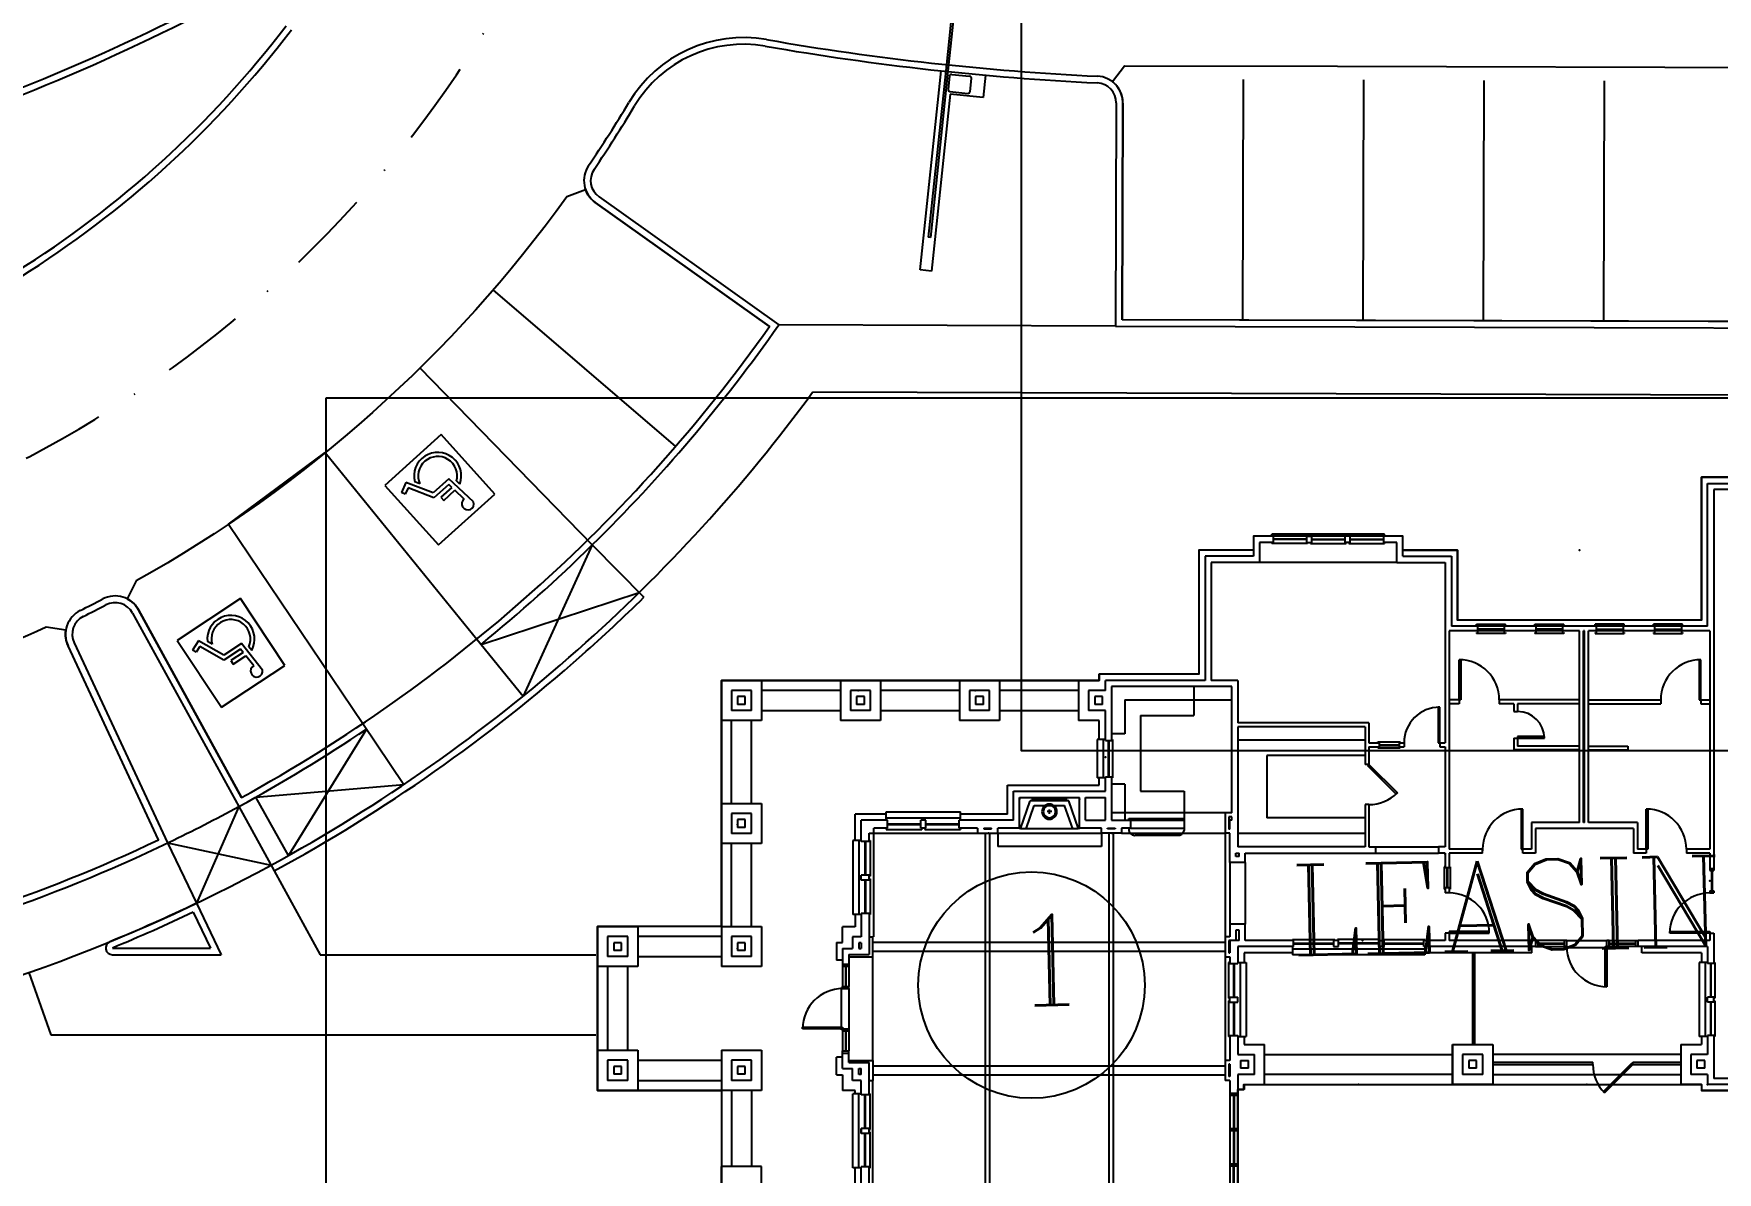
# Model space of a CAD drawing. Header units: feet. Extents: x 26064 to 27719, y 16802 to 28989.
# Drawn here: x 26443.9 to 26569.9, y 17870.9 to 17956.1 of the extents above; entities that cross this region are included whole.
import ezdxf
from ezdxf.enums import TextEntityAlignment as Align

# ---------------------------------------------------------------- set-up
doc = ezdxf.new("R2010")
doc.units = ezdxf.units.FT
doc.header["$LTSCALE"] = 50
doc.header["$MEASUREMENT"] = 0
doc.header["$PDSIZE"] = -0.5
doc.linetypes.add('CENTERPL', pattern=[0.25, 0.125, -0.0625, 0, -0.0625])
doc.linetypes.add('DASHED', pattern=[0.75, 0.5, -0.25])
for name, color, linetype in [('1PAVNG', 250, 'Continuous'), ('BUILDING-INTERIOR', 251, 'Continuous'), ('BUILDINGS', 5, 'Continuous'), ('CL-ROADS', 9, 'CENTERPL'), ('CONC-5INCH-BOUNDS', 251, 'Continuous'), ('CURB-B', 4, 'Continuous'), ('CURB-F', 32, 'Continuous'), ('ENTRY GATE', 6, 'Continuous'), ('IAN-CHECK', 221, 'Continuous'), ('PAINT-MARKINGS', 32, 'Continuous'), ('PARKSTRIPES', 32, 'Continuous'), ('SIDEWALK', 9, 'Continuous')]:
    doc.layers.add(name, color=color, linetype=linetype)
doc.styles.add('DCADTXTSTYLE9', font='ROMANC')

# ---------------------------------------------------------------- blocks, each defined once
blk = doc.blocks.new('ADA-marking')
for p, q in [((-2.84, 3), (-2.84, -3)), ((2.84, 3), (-2.84, 3)), ((2.84, -3), (2.84, 3)), ((-1.26, 2.37), (-1.04, -0.16)), ((-0.89, 1.74), (-0.81, 0.79)), ((-1.4, 0.7), (-1.37, 0.35)), ((0.32, 0.79), (-0.81, 0.79)), ((-0.78, 0.47), (-0.75, 0.16)), ((-0.78, 0.47), (0.32, 0.47)), ((-0.75, 0.16), (0.74, 0.16)), ((0.32, 0.47), (0.32, 0.79)), ((0.74, 0.16), (1.68, -1.69)), ((-1.04, -0.16), (0.54, -0.16)), ((0.54, -0.16), (1.53, -2.1)), ((0.81, -1.32), (1, -1.68)), ((1.53, -2.1), (2.27, -1.77)), ((1.68, -1.69), (2.14, -1.48)), ((2.14, -1.48), (2.27, -1.77)), ((-2.84, -3), (2.84, -3))]:
    blk.add_line(p, q)
for centre, radius, start, end in [((-0.85, 2.19), 0.454, 264.3974, 156.5932), ((-0.57, -0.87), 1.77, 117.8826, 332.6359), ((-0.57, -0.87), 1.46, 123.2395, 342.159)]:
    blk.add_arc(centre, radius, start, end)
blk = doc.blocks.new('SH42MAJESTIC')
at = {"color": 211, "linetype": 'Continuous', "ltscale": 6}
for p, q in [((-26.1, -26.6), (-17.3, -1.4)), ((-17.3, -1.4), (17.3, -1.4)), ((26.1, -26.6), (17.3, -1.4)), ((-26.1, -26.6), (26.1, -26.6))]:
    blk.add_line(p, q, dxfattribs=at)
at = {"color": 253, "linetype": 'DASHED', "ltscale": 5.5}
for p, q in [((-21, -26.6), (-13.6, -5.6)), ((13.6, -5.6), (-13.6, -5.6)), ((21, -26.6), (13.6, -5.6))]:
    blk.add_line(p, q, dxfattribs=at)
at = {"color": 253, "linetype": 'Continuous', "ltscale": 6}
for p, q in [((-16, -0.6), (16, -0.6)), ((-16, -1.4), (-16, -0.6)), ((-2, -11.1), (2, -11.1)), ((0, -13.1), (0, -9.1)), ((16, -1.4), (16, -0.6)), ((-26.9, -26), (-25.9, -26)), ((26.9, -26), (25.9, -26))]:
    blk.add_line(p, q, dxfattribs=at)
for radius in [6.75, 5.5]:
    blk.add_circle((0, -11.1), radius, dxfattribs=at)
at = {"color": 211, "linetype": 'Continuous', "ltscale": 6}
blk.add_point((0, 0), dxfattribs=at)
at = {"color": 253, "linetype": 'Continuous', "ltscale": 6}
for p in [(26.9, 0), (-26.9, 0), (-26.9, -26), (26.9, -26)]:
    blk.add_point(p, dxfattribs=at)
at = {"color": 253, "linetype": 'DASHED', "ltscale": 5.5}
blk.add_point((0, -11.1), dxfattribs=at)
blk = doc.blocks.new('LEASING0')
at = {"ltscale": 12}
blk.add_point((645, 242.5), dxfattribs=at)
at = {"layer": 'BUILDING-INTERIOR', "ltscale": 12}
for p, q in [((754.5, 179.6), (754.5, 308)), ((754.5, 308), (780.5, 308)), ((760, 174.1), (760, 302.5)), ((760, 302.5), (781.5, 302.5)), ((765.5, 297), (765.5, -43.3)), ((781.5, 297), (765.5, 297)), ((469.9, 257, 148), (368.9, 257, 148)), ((368.9, 255, 148), (368.9, 257, 148)), ((469.9, 255, 148), (469.9, 257, 148)), ((303.3, 242.5), (303.3, 131)), ((352.3, 242.5), (303.3, 242.5)), ((369.9, 255), (352.3, 255)), ((352.3, 255), (352.3, 237)), ((369.9, 249.5), (357.8, 249.5)), ((357.8, 249.5), (357.8, 231.5)), ((368.9, 249.5, 148), (368.9, 248.5, 148)), ((400.9, 248.5, 148), (368.9, 248.5, 148)), ((369.9, 255), (369.9, 249.5)), ((399.9, 252.5, 151), (369.9, 252.5, 151)), ((399.9, 252, 151), (369.9, 252, 151)), ((399.9, 255), (404.4, 255)), ((399.9, 255), (399.9, 249.5)), ((399.9, 249.5), (404.4, 249.5)), ((400.9, 249.5, 148), (400.9, 248.5, 148)), ((403.4, 249.5, 148), (403.4, 248.5, 148)), ((403.4, 249.5, 148), (403.4, 248.5, 148)), ((403.4, 248.5, 148), (435.4, 248.5, 148)), ((404.4, 255), (404.4, 249.5)), ((404.4, 255), (404.4, 249.5)), ((404.4, 252.5, 151), (434.4, 252.5, 151)), ((404.4, 252, 151), (434.4, 252, 151)), ((438.9, 255), (434.4, 255)), ((434.4, 255), (434.4, 249.5)), ((438.9, 249.5), (434.4, 249.5)), ((435.4, 249.5, 148), (435.4, 248.5, 148)), ((437.9, 249.5, 148), (437.9, 248.5, 148)), ((437.9, 248.5, 148), (469.9, 248.5, 148)), ((438.9, 255), (438.9, 249.5)), ((438.9, 252.5, 151), (468.9, 252.5, 151)), ((438.9, 252, 151), (468.9, 252, 151)), ((486.5, 255), (468.9, 255)), ((468.9, 255), (468.9, 249.5)), ((481, 249.5), (468.9, 249.5)), ((469.9, 249.5, 148), (469.9, 248.5, 148)), ((481, 231.5), (481, 249.5)), ((486.5, 237), (486.5, 255)), ((486.5, 242.5), (535.5, 242.5)), ((535.5, 242.5), (535.5, 179.6)), ((352.3, 237), (308.8, 237)), ((308.8, 237), (308.8, 125.5)), ((357.8, 231.5), (314.3, 231.5)), ((314.3, 231.5), (314.3, 125.5)), ((481, 231.5), (357.8, 231.5)), ((481, 231.5), (524.5, 231.5)), ((486.5, 237), (530, 237)), ((524.5, 231.5), (524.5, 69.5)), ((530, 237), (530, 174.1)), ((645, 170.1), (528, 170.1)), ((528, 170.1), (528, -26)), ((760, 174.1), (530, 174.1)), ((754.5, 179.6), (535.5, 179.6)), ((645, -2), (645, 170.1)), ((648.5, -2), (648.5, 170.1)), ((649.5, 170.1), (648.5, 170.1)), ((649.5, -2), (649.5, 170.1)), ((653, -2), (653, 170.1)), ((762, 170.1), (653, 170.1)), ((762, 170.1), (762, -26)), ((537, 108.1), (537, 144.1)), ((538.5, 144.1), (538.5, 108.1)), ((752.5, 144.1), (752.5, 108.1)), ((754, 108.1), (754, 144.1)), ((-125.5, 125.5), (-89.5, 125.5)), ((-125.5, 125.5), (-125.5, 89.5)), ((-125.5, -95.5), (-125.5, 125.5)), ((-125.5, 125.5), (195.3, 125.5)), ((-89.5, 125.5), (-89.5, 89.5)), ((-18.6, 125.5), (17.4, 125.5)), ((-18.6, 125.5), (-18.6, 89.5)), ((17.4, 125.5), (17.4, 89.5)), ((88.3, 125.5), (124.3, 125.5)), ((88.3, 125.5), (88.3, 89.5)), ((124.3, 125.5), (124.3, 89.5)), ((195.2, 125.5), (213.8, 125.5)), ((195.2, 125.5), (195.2, 89.5)), ((303.3, 131), (213.8, 131)), ((213.8, 125.5), (213.8, 131)), ((219.3, 116.5), (219.3, 125.5)), ((308.8, 125.5), (219.3, 125.5)), ((338.3, 125.5), (314.3, 125.5)), ((338.3, 125.5), (338.3, 87.5)), ((-18.6, 116.5), (-89.5, 116.5)), ((88.3, 116.5), (17.4, 116.5)), ((195.2, 116.5), (124.3, 116.5)), ((332.8, 120), (224.8, 120)), ((224.8, 120), (224.8, 71.5)), ((298.6, 120), (298.6, 94)), ((332.8, 6.5), (332.8, 120)), ((537, 108.1), (528, 108.1)), ((538.5, 108.1), (537, 108.1)), ((537, 108.1), (537, 104.6)), ((573, 108.1), (573, 104.6)), ((645, 108.1), (573, 108.1)), ((653, 108.1), (718, 108.1)), ((718, 108.1), (718, 104.6)), ((752.5, 108.1), (754, 108.1)), ((754, 108.1), (762, 108.1)), ((754, 108.1), (754, 104.6)), ((-89.5, 98.5), (-18.6, 98.5)), ((17.4, 98.5), (88.3, 98.5)), ((124.3, 98.5), (195.2, 98.5)), ((219.3, 71.5), (219.3, 98.5)), ((250.8, 94), (250.8, 26)), ((250.8, 94), (298.6, 94)), ((519.5, 101.5), (518, 101.5)), ((518, 101.5), (518, 69.5)), ((519.5, 69.5), (519.5, 101.5)), ((537, 104.6), (528, 104.6)), ((586, 104.6), (573, 104.6)), ((586, 104.6), (586, 97.6)), ((586, 97.6), (589.5, 97.6)), ((589.5, 104.6), (589.5, 97.6)), ((645, 104.6), (589.5, 104.6)), ((653, 104.6), (718, 104.6)), ((754, 104.6), (762, 104.6)), ((-89.5, 89.5), (-125.5, 89.5)), ((-116.5, 15), (-116.5, 89.5)), ((-98.5, 15), (-98.5, 89.5)), ((17.4, 89.5), (-18.6, 89.5)), ((124.3, 89.5), (88.3, 89.5)), ((213.8, 89.5), (195.2, 89.5)), ((213.8, 72.5), (213.8, 89.5)), ((456, 87.5), (338.3, 87.5)), ((452.5, 84), (338.3, 84)), ((338.3, 84), (338.3, -24)), ((452.5, 84), (452.5, 50)), ((456, 87.5), (456, 69.5)), ((213.8, 72.5), (211.8, 72.5)), ((211.8, 72.5, 148), (211.8, 38, 148)), ((219.3, 72.5), (213.8, 72.5)), ((217.3, 72.5, 148), (217.3, 38, 148)), ((219.3, 72.5, 148), (217.3, 72.5, 148)), ((219.3, 71.5), (224.8, 71.5)), ((221.8, 71.5, 151), (221.8, 39, 151)), ((222.3, 71.5, 151), (222.3, 39, 151)), ((224.8, 72.5, 148), (225.8, 72.5, 148)), ((225.8, 72.5, 148), (225.8, 38, 148)), ((456, 69.5), (465, 69.5)), ((456, 66), (456, 50)), ((456, 66), (465, 66)), ((464, 70.5, 148), (484, 70.5, 148)), ((464, 69.5, 148), (464, 70.5, 148)), ((464, 66, 148), (464, 65, 148)), ((464, 65, 148), (484, 65, 148)), ((465, 69.5), (465, 66)), ((465, 67.8, 151), (483, 67.8, 151)), ((465, 67.2, 151), (483, 67.2, 151)), ((483, 69.5), (487.5, 69.5)), ((483, 69.5), (483, 66)), ((483, 66), (487.5, 66)), ((484, 69.5, 148), (484, 70.5, 148)), ((484, 66, 148), (484, 65, 148)), ((487.5, 69.5), (487.5, 66)), ((518, 69.5), (519.5, 69.5)), ((519.5, 69.5), (524.5, 69.5)), ((519.5, 69.5), (519.5, 66)), ((519.5, 66), (524.5, 66)), ((524.5, 66), (524.5, -24)), ((586, 73.6), (589.5, 73.6)), ((586, 73.6), (586, 63.1)), ((645, 63.1), (586, 63.1)), ((589.5, 75.1), (589.5, 73.6)), ((613.5, 75.1), (589.5, 75.1)), ((589.5, 73.6), (613.5, 73.6)), ((589.5, 73.6), (589.5, 66.6)), ((645, 66.6), (589.5, 66.6)), ((613.5, 73.6), (613.5, 75.1)), ((653, 66.6), (688.4, 66.6)), ((653, 63.1), (688.4, 63.1)), ((688.4, 66.6), (688.4, 63.1)), ((364.3, 58), (364.3, 2)), ((452.5, 58), (364.3, 58)), ((456, 50), (452.5, 50)), ((454.9, 48.9), (456, 50)), ((480.4, 23.5), (454.9, 48.9)), ((456, 50), (481.5, 24.5)), ((131.3, 31.5), (213.8, 31.5)), ((131.3, 5.5), (131.3, 31.5)), ((213.8, 38), (211.8, 38)), ((213.8, 31.5), (213.8, 38)), ((219.3, 38), (213.8, 38)), ((219.3, 38, 148), (217.3, 38, 148)), ((219.3, 26), (219.3, 39)), ((219.3, 39), (224.8, 39)), ((224.8, 39), (224.8, 0)), ((224.8, 38, 148), (225.8, 38, 148)), ((136.8, 26), (219.3, 26)), ((136.8, 0), (136.8, 26)), ((142.3, 20.5), (196, 20.5)), ((142.3, 0), (142.3, 20.5)), ((196, -7.2), (196, 20.5)), ((201.5, 20.5), (219.3, 20.5)), ((201.5, 0), (201.5, 20.5)), ((219.3, 0), (219.3, 20.5)), ((250.8, 26), (290, 26)), ((290, 26), (290, -9.2)), ((481.5, 24.5), (480.4, 23.5)), ((-125.5, 15), (-89.5, 15)), ((-125.5, 15), (-125.5, -21)), ((-89.5, 15), (-89.5, -21)), ((-5.5, -18.2), (-5.5, 5.5)), ((22.6, 5.5), (-5.5, 5.5)), ((0, -19.2), (0, 0)), ((23.6, 0), (0, 0)), ((22.6, 5.5), (22.6, 7.5)), ((22.6, 7.5, 225), (89.1, 7.5, 225)), ((22.6, 0), (22.6, 5.5)), ((22.6, 2, 225), (89.1, 2, 225)), ((22.6, 0, 225), (22.6, 2, 225)), ((23.6, -7.2), (23.6, 0)), ((58.1, 0), (53.6, 0)), ((53.6, -7.2), (53.6, 0)), ((58.1, -7.2), (58.1, 0)), ((136.8, 0), (88.1, 0)), ((88.1, -7.2), (88.1, 0)), ((89.1, 5.5), (89.1, 7.5)), ((131.3, 5.5), (89.1, 5.5)), ((89.1, 0), (89.1, 5.5)), ((89.1, 0, 225), (89.1, 2, 225)), ((142.3, 0), (142.3, 0)), ((142.3, -7.2), (142.3, 0)), ((201.5, 0), (219.3, 0)), ((326.8, 6.5), (224.8, 6.5)), ((224.8, 0), (242, 0)), ((240.5, 1.5), (290, 1.5)), ((240.5, 0), (240.5, 1.5)), ((242, 0), (242, -7.2)), ((332.8, 6.5), (326.8, 6.5)), ((326.8, 6.5), (326.8, -11.5)), ((330.3, 3), (330.3, -8)), ((332.8, 3), (330.3, 3)), ((332.8, 0), (331, 0)), ((331, -8), (331, 0)), ((332.8, 0), (332.8, 3)), ((452.5, 2), (364.3, 2)), ((452.5, 14), (452.5, -24)), ((456, 14), (452.5, 14)), ((456, 14), (456, -24)), ((592.5, 10), (592.5, -26)), ((594, 10), (592.5, 10)), ((594, -26), (594, 10)), ((705, -26), (705, 10)), ((705, 10), (706.5, 10)), ((706.5, 10), (706.5, -26)), ((7.2, -19.2), (7.2, -11.5)), ((7.2, -11.5), (11.5, -11.5)), ((10.4, -11.5), (104.6, -11.5)), ((23.6, -7.2), (11.5, -7.2)), ((11.5, -11.5), (11.5, -7.2)), ((11.5, -104.6), (11.5, -11.5)), ((22.6, -7.2, 225), (22.6, -8.2, 225)), ((22.6, -8.2, 225), (54.6, -8.2, 225)), ((23.6, -3.4, 228), (53.6, -3.4, 228)), ((23.6, -3.9, 228), (53.6, -3.9, 228)), ((58.1, -7.2), (53.6, -7.2)), ((54.6, -7.2, 225), (54.6, -8.2, 225)), ((57.1, -7.2, 225), (57.1, -8.2, 225)), ((57.1, -8.2, 225), (89.1, -8.2, 225)), ((58.1, -3.4, 228), (88.1, -3.4, 228)), ((58.1, -3.9, 228), (88.1, -3.9, 228)), ((104.6, -7.2), (88.1, -7.2)), ((89.1, -7.2, 225), (89.1, -8.2, 225)), ((104.6, -7.2), (104.6, -11.5)), ((104.6, -11.5), (122.6, -11.5)), ((110.1, -7.2), (110.1, -7.8)), ((110.1, -7.8), (117.1, -7.8)), ((111.6, -326.8), (111.6, -11.5)), ((115.6, -326.8), (115.6, -11.5)), ((117.1, -7.8), (117.1, -7.2)), ((142.3, -7.2), (122.6, -7.2)), ((122.6, -11.5), (122.6, -7.2)), ((122.6, -11.5), (122.6, -23.5)), ((122.6, -11.5), (215.7, -11.5)), ((215.7, -7.2), (196, -7.2)), ((215.7, -11.5), (215.7, -7.2)), ((233.7, -11.5), (215.7, -11.5)), ((215.7, -11.5), (215.7, -23.5)), ((221.2, -7.8), (221.2, -7.2)), ((228.2, -7.8), (221.2, -7.8)), ((222.7, -326.8), (222.7, -11.5)), ((226.7, -326.8), (226.7, -11.5)), ((228.2, -7.2), (228.2, -7.8)), ((242, -7.2), (233.7, -7.2)), ((233.7, -7.2), (233.7, -11.5)), ((233.7, -11.5), (326.8, -11.5)), ((240.5, -7.2), (240.5, -9.2)), ((246.5, -13.5), (284, -13.5)), ((331, -11.5), (326.8, -11.5)), ((326.8, -11.5), (326.8, -104.6)), ((331, -8), (330.3, -8)), ((331, -38), (331, -11.5)), ((602, -2), (602, -26)), ((645, -2), (602, -2)), ((605.5, -7.5), (605.5, -29.5)), ((693.5, -7.5), (605.5, -7.5)), ((649.5, -2), (648.5, -2)), ((697, -2), (653, -2)), ((693.5, -7.5), (693.5, -29.5)), ((697, -2), (697, -26)), ((-89.5, -21), (-125.5, -21)), ((-116.5, -95.5), (-116.5, -21)), ((-98.5, -95.5), (-98.5, -21)), ((-5.5, -18.2), (-7.5, -18.2)), ((-7.5, -18.2, 225), (-7.5, -84.7, 225)), ((0, -18.2), (-5.5, -18.2)), ((-2, -18.2, 225), (-2, -84.7, 225)), ((0, -18.2, 225), (-2, -18.2, 225)), ((7.2, -19.2), (0, -19.2)), ((3.4, -19.2, 228), (3.4, -49.2, 228)), ((3.9, -19.2, 228), (3.9, -49.2, 228)), ((7.2, -18.2, 225), (8.2, -18.2, 225)), ((8.2, -18.2, 225), (8.2, -50.2, 225)), ((215.7, -23.5), (122.6, -23.5)), ((336.5, -29.5), (339.3, -29.5)), ((336.5, -32.5), (336.5, -29.5)), ((452.5, -24), (338.3, -24)), ((339.3, -32.5), (339.3, -29.5)), ((344.8, -29.5), (462, -29.5)), ((344.8, -38), (344.8, -29.5)), ((456, -24), (462, -24)), ((462, -24), (462, -29.5)), ((524.5, -24), (518.5, -24)), ((518.5, -24), (518.5, -29.5)), ((524.5, -29.5), (518.5, -29.5)), ((524.5, -29.5), (524.5, -42.8)), ((524.5, -30.9), (524.5, -29.5)), ((558, -26), (528, -26)), ((528, -29.5), (528, -42.8)), ((558, -29.5), (528, -29.5)), ((558, -26), (558, -27.5)), ((558, -29.5), (558, -26)), ((592.5, -26), (594, -26)), ((594, -29.5), (594, -26)), ((602, -26), (594, -26)), ((605.5, -29.5), (594, -29.5)), ((705, -29.5), (693.5, -29.5)), ((705, -26), (697, -26)), ((706.5, -26), (705, -26)), ((705, -26), (705, -29.5)), ((762, -26), (741, -26)), ((741, -26), (741, -29.5)), ((762, -29.5), (741, -29.5)), ((762, -29.5), (762, -43.3)), ((344.8, -38), (331, -38)), ((339.3, -32.5), (336.5, -32.5)), ((523.5, -41.8, 148), (523.5, -61.8, 148)), ((524.5, -41.8, 148), (523.5, -41.8, 148)), ((528, -42.8), (524.5, -42.8)), ((526, -42.8, 151), (526, -60.8, 151)), ((526.5, -42.8, 151), (526.5, -60.8, 151)), ((528, -41.8, 148), (529, -41.8, 148)), ((529, -41.8, 148), (529, -61.8, 148)), ((762, -43.3), (762, -45.3)), ((762, -43.3), (765.5, -43.3)), ((762, -45.3), (765.5, -45.3)), ((762, -45.3), (765.5, -45.3)), ((763.5, -45.3, 151), (763.5, -63.3, 151)), ((764, -45.3, 151), (764, -63.3, 151)), ((765.5, -43.3), (765.5, -45.3)), ((0, -53.7), (0, -49.2)), ((0, -53.7), (0, -49.2)), ((7.2, -49.2), (0, -49.2)), ((7.2, -53.7), (0, -53.7)), ((3.4, -53.7, 228), (3.4, -83.7, 228)), ((3.9, -53.7, 228), (3.9, -83.7, 228)), ((7.2, -53.7), (7.2, -49.2)), ((7.2, -53.7), (7.2, -49.2)), ((7.2, -50.2, 148), (8.2, -50.2, 148)), ((7.2, -52.7, 148), (8.2, -52.7, 148)), ((8.2, -52.7, 225), (8.2, -84.7, 225)), ((524.5, -61.8, 148), (523.5, -61.8, 148)), ((524.5, -60.8), (524.5, -65.3)), ((528, -60.8), (524.5, -60.8)), ((528, -65.3), (524.5, -65.3)), ((528, -60.8), (528, -65.3)), ((528, -61.8, 148), (529, -61.8, 148)), ((762, -63.3), (762, -65.3)), ((762, -63.3), (765.5, -63.3)), ((762, -65.3), (763.5, -65.3)), ((762, -65.3), (765.5, -65.3)), ((765.5, -63.3), (765.5, -65.3)), ((-5.5, -84.7), (-7.5, -84.7)), ((0, -84.7), (-5.5, -84.7)), ((-5.5, -84.7), (-5.5, -95.6)), ((0, -84.7, 225), (-2, -84.7, 225)), ((7.2, -83.7), (0, -83.7)), ((0, -83.7), (0, -104.6)), ((7.2, -83.7), (7.2, -120.7)), ((7.2, -84.7, 225), (8.2, -84.7, 225)), ((-236.6, -95.5), (-236.6, -131.5)), ((-236.6, -95.5), (-200.6, -95.5)), ((-125.5, -95.5), (-236.6, -95.5)), ((-236.6, -242.6), (-236.6, -95.5)), ((-200.6, -95.5), (-200.6, -131.5)), ((-125.5, -104.5), (-200.6, -104.5)), ((-125.5, -95.5), (-125.5, -131.5)), ((-125.5, -95.5), (-89.5, -95.5)), ((-89.5, -95.5), (-89.5, -131.5)), ((-16.6, -109.7), (-16.6, -95.6)), ((-5.5, -95.6), (-16.6, -95.6)), ((-7.6, -104.6), (-7.6, -115.2)), ((7.2, -104.6), (10.4, -104.6)), ((10.4, -122.6), (10.4, -104.6)), ((331, -104.6), (326.8, -104.6)), ((326.8, -104.6), (326.8, -122.6)), ((344.8, -93.2), (331, -93.2)), ((339.3, -98.7), (336.5, -98.7)), ((339.3, -108), (339.3, -98.7)), ((344.8, -108), (344.8, -93.2)), ((524.5, -101.3), (524.5, -108)), ((528, -101.3), (524.5, -101.3)), ((564, -99.8), (528, -99.8)), ((528, -99.8), (528, -101.3)), ((528, -101.3), (564, -101.3)), ((528, -101.3), (528, -108)), ((564, -101.3), (564, -99.8)), ((726, -101.3), (726, -99.8)), ((726, -99.8), (762, -99.8)), ((762, -101.3), (726, -101.3)), ((762, -99.8), (762, -101.3)), ((762, -101.3), (762, -108)), ((762, -101.3), (765.5, -101.3)), ((765.5, -101.3), (765.5, -128.8)), ((-22.1, -109.7), (-22.1, -125.7)), ((-22.1, -109.7), (-16.6, -109.7)), ((-16.6, -115.2), (-16.6, -129.1)), ((-16.6, -115.2), (-7.6, -115.2)), ((-11.1, -120.7), (-11.1, -129.1)), ((-11.1, -120.7), (7.2, -120.7)), ((-2.1, -110.1), (-2.1, -115.2)), ((-2.1, -115.2), (0, -115.2)), ((0, -110.1), (0, -115.2)), ((10.4, -109.6), (326.8, -109.6)), ((10.4, -117.6), (326.8, -117.6)), ((339.3, -108), (330.3, -108)), ((330.3, -108), (330.3, -119.1)), ((330.3, -119.1), (331, -119.1)), ((331, -108), (331, -119.1)), ((388.2, -113.5), (338.3, -113.5)), ((338.3, -113.5), (338.3, -128.8)), ((387.2, -119), (343.8, -119)), ((343.8, -119), (343.8, -127.8)), ((388.2, -108), (344.8, -108)), ((387.2, -107, 148), (425.2, -107, 148)), ((387.2, -108, 148), (387.2, -107, 148)), ((387.2, -113.5), (387.2, -119)), ((387.2, -113.5, 148), (387.2, -115.5, 148)), ((387.2, -115.5, 148), (506.2, -115.5, 148)), ((387.2, -119), (387.2, -121)), ((388.2, -113.5), (388.2, -108)), ((388.2, -113.5), (388.2, -108)), ((388.2, -113.5), (388.2, -108)), ((388.2, -110.5, 151), (424.2, -110.5, 151)), ((388.2, -111, 151), (424.2, -111, 151)), ((428.7, -108), (424.2, -108)), ((424.2, -108), (424.2, -113.5)), ((424.2, -113.5), (428.7, -113.5)), ((425.2, -108, 148), (425.2, -107, 148)), ((427.7, -108, 148), (427.7, -107, 148)), ((465.7, -107, 148), (427.7, -107, 148)), ((428.7, -113.5), (428.7, -108)), ((464.7, -110.5, 151), (428.7, -110.5, 151)), ((464.7, -111, 151), (428.7, -111, 151)), ((464.7, -113.5), (464.7, -108)), ((464.7, -108), (469.2, -108)), ((469.2, -113.5), (464.7, -113.5)), ((465.7, -108, 148), (465.7, -107, 148)), ((468.2, -107, 148), (506.2, -107, 148)), ((468.2, -108, 148), (468.2, -107, 148)), ((469.2, -108), (469.2, -113.5)), ((469.2, -110.5, 151), (505.2, -110.5, 151)), ((469.2, -111, 151), (505.2, -111, 151)), ((524.5, -108), (505.2, -108)), ((505.2, -113.5), (505.2, -108)), ((605.6, -113.5), (505.2, -113.5)), ((506.2, -108, 148), (506.2, -107, 148)), ((506.2, -113.5), (506.2, -119)), ((506.2, -113.5, 148), (506.2, -115.5, 148)), ((602.1, -119), (506.2, -119)), ((506.2, -119), (506.2, -121)), ((530.4, -113.5), (524.5, -113.5)), ((605.6, -108), (528, -108)), ((549.1, -201.3), (549.1, -119)), ((551.1, -201.3), (551.1, -119)), ((602.1, -119), (602.1, -113.5)), ((605.6, -108), (605.6, -113.5)), ((631.6, -108, 151), (605.6, -108, 151)), ((605.6, -113.5, 151), (631.6, -113.5, 151)), ((607.6, -108), (607.6, -113.5)), ((607.6, -110.5, 151), (631.6, -110.5, 151)), ((607.6, -111, 151), (631.6, -111, 151)), ((633.6, -108), (631.6, -108)), ((631.6, -113.5), (631.6, -108)), ((633.6, -113.5), (631.6, -113.5)), ((632.6, -114.5), (632.6, -113.5)), ((670.6, -114.5), (632.6, -114.5)), ((633.6, -108), (669.6, -108)), ((633.6, -113.5), (633.6, -108)), ((633.6, -113.5), (633.6, -112)), ((668.1, -149.5), (668.1, -113.5)), ((668.1, -113.5), (669.6, -113.5)), ((671.6, -108), (669.6, -108)), ((669.6, -113.5), (669.6, -108)), ((669.6, -113.5), (669.6, -149.5)), ((671.6, -113.5), (669.6, -113.5)), ((670.6, -114.5), (670.6, -113.5)), ((671.6, -113.5), (671.6, -108)), ((671.6, -113.5), (671.6, -108)), ((671.6, -108, 151), (697.6, -108, 151)), ((671.6, -110.5, 151), (695.6, -110.5, 151)), ((671.6, -111, 151), (695.6, -111, 151)), ((697.6, -113.5, 151), (671.6, -113.5, 151)), ((695.6, -113.5), (695.6, -108)), ((762, -108), (697.6, -108)), ((697.6, -113.5), (697.6, -108)), ((760, -113.5), (697.6, -113.5)), ((701.1, -119), (701.1, -113.5)), ((754.5, -119), (701.1, -119)), ((754.5, -119), (754.5, -127.8)), ((760, -113.5), (760, -128.8)), ((-200.6, -131.5), (-236.6, -131.5)), ((-227.6, -131), (-227.6, -206.6)), ((-209.6, -206.6), (-209.6, -131)), ((-200.6, -122.5), (-125.5, -122.5)), ((-89.5, -131.5), (-125.5, -131.5)), ((-16.6, -125.7), (-22.1, -125.7)), ((-16.6, -129.2, 148), (-11.1, -129.2, 148)), ((-16.6, -129.2, 148), (-16.6, -131.2, 148)), ((-16.6, -129.2), (-11.1, -129.2)), ((-16.6, -131.2, 148), (-11.1, -131.2, 148)), ((-16.6, -131.2, 148), (-16.6, -149.2, 148)), ((-14.1, -131.2, 188), (-14.1, -149.2, 188)), ((-13.6, -131.2, 188), (-13.6, -149.2, 188)), ((-11.1, -122.6), (10.4, -122.6)), ((-11.1, -129.2, 148), (-11.1, -131.2, 148)), ((-11.1, -131.2, 148), (-11.1, -149.2, 148)), ((10.4, -215.7), (10.4, -122.6)), ((326.8, -122.6), (331, -122.6)), ((326.8, -122.6), (326.8, -215.7)), ((330, -127.8, 225), (330, -159.8, 225)), ((331, -127.8, 225), (330, -127.8, 225)), ((331, -122.6), (331, -128.8)), ((331, -128.8), (338.3, -128.8)), ((334.4, -128.8, 228), (334.4, -158.8, 228)), ((334.9, -128.8, 228), (334.9, -158.8, 228)), ((338.3, -127.8), (343.8, -127.8)), ((338.3, -127.8, 225), (340.3, -127.8, 225)), ((340.3, -127.8, 225), (340.3, -194.3, 225)), ((343.8, -127.8), (345.8, -127.8)), ((345.8, -127.8, 225), (345.8, -194.3, 225)), ((506.2, -121, 148), (387.2, -121, 148)), ((754.5, -127.8), (752.5, -127.8)), ((752.5, -127.8, 225), (752.5, -194.3, 225)), ((760, -127.8), (754.5, -127.8)), ((758, -127.8, 225), (758, -194.3, 225)), ((760, -127.8, 225), (758, -127.8, 225)), ((765.5, -128.8), (760, -128.8)), ((762.5, -128.8, 228), (762.5, -158.8, 228)), ((763, -128.8, 228), (763, -158.8, 228)), ((765.5, -127.8, 225), (766.5, -127.8, 225)), ((766.5, -127.8, 225), (766.5, -159.8, 225)), ((-17.6, -188.2), (-17.6, -150.2)), ((-17.6, -150.2), (-16.6, -150.2)), ((-16.6, -151.2, 148), (-16.6, -149.2, 148)), ((-16.6, -149.2, 148), (-11.1, -149.2, 148)), ((-16.6, -151.2, 148), (-16.6, -151.2, 148)), ((-16.6, -151.2, 148), (-11.1, -151.2, 148)), ((-11.1, -151.2, 148), (-11.1, -149.2, 148)), ((-11.1, -151.2), (-11.1, -187.2)), ((669.6, -149.5), (668.1, -149.5)), ((330, -159.8, 148), (331, -159.8, 148)), ((330, -162.3, 225), (330, -194.3, 225)), ((330, -162.3, 148), (331, -162.3, 148)), ((331, -163.3), (331, -158.8)), ((331, -163.3), (331, -158.8)), ((331, -158.8), (338.3, -158.8)), ((331, -163.3), (338.3, -163.3)), ((334.4, -163.3, 228), (334.4, -193.3, 228)), ((334.9, -163.3, 228), (334.9, -193.3, 228)), ((338.3, -163.3), (338.3, -158.8)), ((338.3, -163.3), (338.3, -158.8)), ((760, -163.3), (760, -158.8)), ((760, -163.3), (760, -158.8)), ((765.5, -158.8), (760, -158.8)), ((765.5, -163.3), (760, -163.3)), ((762.5, -163.3, 228), (762.5, -193.3, 228)), ((763, -163.3, 228), (763, -193.3, 228)), ((765.5, -163.3), (765.5, -158.8)), ((765.5, -163.3), (765.5, -158.8)), ((765.5, -159.8, 148), (766.5, -159.8, 148)), ((765.5, -162.3, 148), (766.5, -162.3, 148)), ((766.5, -162.3, 225), (766.5, -194.3, 225)), ((-52.6, -187.2), (-52.6, -185.7)), ((-52.6, -185.7), (-16.6, -185.7)), ((-16.6, -187.2), (-52.6, -187.2)), ((-16.6, -188.2), (-17.6, -188.2)), ((-16.6, -185.7), (-16.6, -187.2)), ((-16.6, -187.2, 148), (-11.1, -187.2, 148)), ((-16.6, -187.2, 148), (-16.6, -189.2, 148)), ((-16.6, -189.2, 148), (-11.1, -189.2, 148)), ((-16.6, -189.2, 148), (-16.6, -207.2, 148)), ((-14.1, -189.2, 188), (-14.1, -207.2, 188)), ((-13.6, -189.2, 188), (-13.6, -207.2, 188)), ((-11.1, -187.2, 148), (-11.1, -189.2, 148)), ((-11.1, -189.2, 148), (-11.1, -207.2, 148)), ((331, -194.3, 225), (330, -194.3, 225)), ((331, -193.3), (331, -215.7)), ((331, -193.3), (338.3, -193.3)), ((338.3, -193.3), (338.3, -210.3)), ((338.3, -194.3), (343.8, -194.3)), ((338.3, -194.3, 225), (340.3, -194.3, 225)), ((343.8, -194.3), (343.8, -201.3)), ((343.8, -194.3), (345.8, -194.3)), ((754.5, -194.3), (752.5, -194.3)), ((754.5, -194.3), (754.5, -201.3)), ((760, -194.3), (754.5, -194.3)), ((760, -194.3, 225), (758, -194.3, 225)), ((760, -193.3), (760, -210.3)), ((765.5, -193.3), (760, -193.3)), ((765.5, -193.3), (765.5, -231.8)), ((765.5, -194.3, 225), (766.5, -194.3, 225)), ((-236.6, -206.6), (-236.6, -242.6)), ((-236.6, -206.6), (-200.6, -206.6)), ((-200.6, -206.6), (-200.6, -242.6)), ((-125.5, -206.6), (-125.5, -242.6)), ((-125.5, -206.6), (-89.5, -206.6)), ((-89.5, -206.6), (-89.5, -242.6)), ((-16.6, -209.2, 148), (-16.6, -207.2, 148)), ((-16.6, -207.2, 148), (-11.1, -207.2, 148)), ((-16.6, -223.1), (-16.6, -209.2)), ((-16.6, -209.2, 148), (-11.1, -209.2, 148)), ((-16.6, -209.2), (-11.1, -209.2)), ((-11.1, -209.2, 148), (-11.1, -207.2, 148)), ((-11.1, -217.6), (-11.1, -209.2)), ((343.8, -201.3), (362.2, -201.3)), ((362.2, -237.3), (362.2, -201.3)), ((362.2, -210.3), (531.1, -210.3)), ((531.1, -237.3), (531.1, -201.3)), ((531.1, -201.3), (531.1, -237.3)), ((531.1, -201.3), (567.1, -201.3)), ((567.1, -201.3), (567.1, -237.3)), ((736, -210.3), (567.1, -210.3)), ((736, -201.3), (736, -237.3)), ((736, -201.3), (754.5, -201.3)), ((-200.6, -215.6), (-125.5, -215.6)), ((-22.1, -228.6), (-22.1, -212.7)), ((-16.6, -212.7), (-22.1, -212.7)), ((-16.6, -223.1), (-7.6, -223.1)), ((-11.1, -215.7), (10.4, -215.7)), ((-11.1, -217.6), (7.2, -217.6)), ((-7.6, -233.7), (-7.6, -223.1)), ((-2.1, -223.1), (0, -223.1)), ((-2.1, -228.2), (-2.1, -223.1)), ((0, -228.2), (0, -223.1)), ((7.2, -246.7), (7.2, -217.6)), ((10.4, -215.7), (10.4, -233.7)), ((10.4, -220.7), (326.8, -220.7)), ((331, -215.7), (326.8, -215.7)), ((326.8, -215.7), (326.8, -233.7)), ((330.3, -219.2), (330.3, -230.2)), ((331, -219.2), (330.3, -219.2)), ((331, -219.2), (331, -230.2)), ((567.1, -217.3), (657, -217.3)), ((567.1, -219.3), (657, -219.3)), ((657, -219.3), (657, -217.3)), ((666.5, -243.6), (691.9, -218.2)), ((693, -219.3), (667.5, -244.7)), ((691.9, -218.2), (693, -219.3)), ((693, -217.3), (736, -217.3)), ((693, -219.3), (693, -217.3)), ((693, -219.3), (736, -219.3)), ((-200.6, -233.6), (-125.5, -233.6)), ((-22.1, -228.6), (-16.6, -228.6)), ((-16.6, -228.6), (-16.6, -242.7)), ((0, -246.7), (0, -233.7)), ((7.2, -233.7), (10.4, -233.7)), ((10.4, -228.7), (326.8, -228.7)), ((10.4, -326.8), (10.4, -233.7)), ((331, -233.7), (326.8, -233.7)), ((331, -230.2), (330.3, -230.2)), ((331, -233.7), (331, -245.3)), ((338.3, -228.3), (338.3, -245.3)), ((343.8, -241.8), (338.3, -241.8)), ((343.8, -237.3), (362.2, -237.3)), ((343.8, -237.3), (343.8, -241.8)), ((531.1, -228.3), (362.2, -228.3)), ((362.2, -237.3), (531.1, -237.3)), ((567.1, -237.3), (531.1, -237.3)), ((567.1, -228.3), (736, -228.3)), ((567.1, -237.3), (736, -237.3)), ((754.5, -237.3), (736, -237.3)), ((754.5, -237.3), (754.5, -242.8)), ((760, -228.3), (760, -237.3)), ((781.5, -237.3), (760, -237.3)), ((781.5, -231.8), (765.5, -231.8)), ((-200.6, -242.6), (-236.6, -242.6)), ((-125.5, -242.6), (-236.6, -242.6)), ((-89.5, -242.6), (-125.5, -242.6)), ((-125.5, -242.6), (-125.5, -311.1)), ((-116.5, -242.6), (-116.5, -311.1)), ((-98.5, -242.6), (-98.5, -311.1)), ((-5.5, -242.7), (-16.6, -242.7)), ((-5.5, -245.7), (-7.5, -245.7)), ((-7.5, -312.2, 225), (-7.5, -245.7, 225)), ((-5.5, -245.7), (-5.5, -242.7)), ((0, -245.7), (-5.5, -245.7)), ((0, -245.7, 225), (-2, -245.7, 225)), ((-2, -312.2, 225), (-2, -245.7, 225)), ((7.2, -246.7), (0, -246.7)), ((3.4, -276.7, 228), (3.4, -246.7, 228)), ((3.9, -276.7, 228), (3.9, -246.7, 228)), ((7.2, -245.7, 225), (8.2, -245.7, 225)), ((8.2, -277.7, 225), (8.2, -245.7, 225)), ((331, -245.3), (331, -331)), ((331, -245.3), (338.3, -245.3)), ((338.3, -245.3), (331, -245.3)), ((338.3, -247.3), (331, -247.3)), ((334.4, -247.3, 148), (334.4, -277, 148)), ((334.9, -247.3, 148), (334.9, -277, 148)), ((338.3, -245.3), (338.3, -331)), ((667.5, -244.7), (666.5, -243.6)), ((780.5, -242.8), (754.5, -242.8)), ((0, -281.2), (0, -276.7)), ((0, -276.7), (0, -281.2)), ((0, -276.7), (0, -281.2)), ((7.2, -276.7), (0, -276.7)), ((7.2, -281.2), (0, -281.2)), ((3.4, -311.2, 228), (3.4, -281.2, 228)), ((3.9, -311.2, 228), (3.9, -281.2, 228)), ((7.2, -276.7), (7.2, -281.2)), ((7.2, -276.7), (7.2, -281.2)), ((7.2, -281.2), (7.2, -276.7)), ((7.2, -277.7, 148), (8.2, -277.7, 148)), ((7.2, -280.2, 148), (8.2, -280.2, 148)), ((8.2, -312.2, 225), (8.2, -280.2, 225)), ((338.3, -277), (331, -277)), ((338.3, -279), (331, -279)), ((334.4, -279, 148), (334.4, -308.8, 148)), ((334.9, -279, 148), (334.9, -308.8, 148)), ((-125.5, -327.3), (-125.5, -311.1)), ((-89.5, -311.1), (-125.5, -311.1)), ((-89.5, -327.3), (-89.5, -311.1)), ((-5.5, -312.2), (-7.5, -312.2)), ((-5.5, -327.3), (-5.5, -312.2)), ((0, -312.2), (-5.5, -312.2)), ((0, -312.2, 225), (-2, -312.2, 225)), ((0, -332.8), (0, -311.2)), ((7.2, -311.2), (0, -311.2)), ((7.2, -326.8), (7.2, -311.2)), ((7.2, -312.2, 225), (8.2, -312.2, 225)), ((338.3, -308.8), (331, -308.8)), ((338.3, -310.8), (331, -310.8)), ((334.4, -331, 148), (334.4, -310.8, 148)), ((334.9, -331, 148), (334.9, -310.8, 148))]:
    blk.add_line(p, q, dxfattribs=at)
at = {"layer": 'BUILDING-INTERIOR', "ltscale": 6}
for p, q in [((552.5, 174.1, 148), (552.5, 176.1, 148)), ((552.5, 176.1, 148), (578.5, 176.1, 148)), ((552.5, 168.6, 148), (552.5, 167.6, 148)), ((578.5, 167.6, 148), (552.5, 167.6, 148)), ((553.5, 174.1), (553.5, 168.6)), ((577.5, 171.6, 151), (553.5, 171.6, 151)), ((577.5, 171.1, 151), (553.5, 171.1, 151)), ((577.5, 174.1), (577.5, 168.6)), ((578.5, 174.1, 148), (578.5, 176.1, 148)), ((578.5, 168.6, 148), (578.5, 167.6, 148)), ((604.9, 174.1, 148), (604.9, 176.1, 148)), ((604.9, 176.1, 148), (630.9, 176.1, 148)), ((604.9, 168.6, 148), (604.9, 167.6, 148)), ((630.9, 167.6, 148), (604.9, 167.6, 148)), ((605.9, 174.1), (605.9, 168.6)), ((629.9, 171.6, 151), (605.9, 171.6, 151)), ((629.9, 171.1, 151), (605.9, 171.1, 151)), ((629.9, 174.1), (629.9, 168.6)), ((630.9, 174.1, 148), (630.9, 176.1, 148)), ((630.9, 168.6, 148), (630.9, 167.6, 148)), ((685.1, 176.1, 148), (659.1, 176.1, 148)), ((659.1, 174.1, 148), (659.1, 176.1, 148)), ((659.1, 168.6, 148), (659.1, 167.6, 148)), ((659.1, 167.6, 148), (685.1, 167.6, 148)), ((660.1, 174.1), (660.1, 168.6)), ((660.1, 171.6, 151), (684.1, 171.6, 151)), ((660.1, 171.1, 151), (684.1, 171.1, 151)), ((684.1, 174.1), (684.1, 168.6)), ((685.1, 174.1, 148), (685.1, 176.1, 148)), ((685.1, 168.6, 148), (685.1, 167.6, 148)), ((737.5, 176.1, 148), (711.5, 176.1, 148)), ((711.5, 174.1, 148), (711.5, 176.1, 148)), ((711.5, 168.6, 148), (711.5, 167.6, 148)), ((711.5, 167.6, 148), (737.5, 167.6, 148)), ((712.5, 174.1), (712.5, 168.6)), ((712.5, 171.6, 151), (736.5, 171.6, 151)), ((712.5, 171.1, 151), (736.5, 171.1, 151)), ((736.5, 174.1), (736.5, 168.6)), ((737.5, 174.1, 148), (737.5, 176.1, 148)), ((737.5, 168.6, 148), (737.5, 167.6, 148)), ((236.8, 108), (236.8, 77.5)), ((236.8, 108), (332.8, 108)), ((236.8, 77.5), (224.8, 77.5)), ((452.5, 72), (338.3, 72)), ((236.8, 32.5), (224.8, 32.5)), ((236.8, 32.5), (236.8, 0)), ((242, 0), (290, 0)), ((242, -7.2), (290, -7.2)), ((452.5, -12), (338.3, -12)), ((462, -24), (518.5, -24)), ((462, -29.5), (518.5, -29.5)), ((331, -38), (331, -93.2)), ((344.8, -38), (344.8, -93.2))]:
    blk.add_line(p, q, dxfattribs=at)
at = {"layer": 'BUILDING-INTERIOR', "ltscale": 4}
for p, q in [((-98.5, 116.5), (-116.5, 116.5)), ((-116.5, 116.5), (-116.5, 98.5)), ((-104, 111), (-111, 111)), ((-111, 111), (-111, 104)), ((-104, 104), (-104, 111)), ((-98.5, 98.5), (-98.5, 116.5)), ((8.4, 116.5), (-9.6, 116.5)), ((-9.6, 116.5), (-9.6, 98.5)), ((2.9, 111), (-4.1, 111)), ((-4.1, 111), (-4.1, 104)), ((2.9, 104), (2.9, 111)), ((8.4, 98.5), (8.4, 116.5)), ((115.3, 116.5), (97.3, 116.5)), ((97.3, 116.5), (97.3, 98.5)), ((109.8, 111), (102.8, 111)), ((102.8, 111), (102.8, 104)), ((109.8, 104), (109.8, 111)), ((115.3, 98.5), (115.3, 116.5)), ((219.3, 116.5), (204.2, 116.5)), ((204.2, 116.5), (204.2, 98.5)), ((216.7, 111), (209.7, 111)), ((209.7, 111), (209.7, 104)), ((216.7, 104), (216.7, 111)), ((-98.5, 98.5), (-116.5, 98.5)), ((-104, 104), (-111, 104)), ((8.4, 98.5), (-9.6, 98.5)), ((2.9, 104), (-4.1, 104)), ((115.3, 98.5), (97.3, 98.5)), ((109.8, 104), (102.8, 104)), ((219.3, 98.5), (204.2, 98.5)), ((216.7, 104), (209.7, 104)), ((-98.5, 6), (-116.5, 6)), ((-116.5, 6), (-116.5, -12)), ((-104, 0.5), (-111, 0.5)), ((-111, 0.5), (-111, -6.5)), ((-104, -6.5), (-104, 0.5)), ((-98.5, -12), (-98.5, 6)), ((-98.5, -12), (-116.5, -12)), ((-104, -6.5), (-111, -6.5)), ((110.1, -7.2), (117.1, -7.2)), ((221.2, -7.2), (228.2, -7.2)), ((-209.6, -104.5), (-227.6, -104.5)), ((-227.6, -104.5), (-227.6, -122.5)), ((-209.6, -122.5), (-209.6, -104.5)), ((-98.5, -104.5), (-116.5, -104.5)), ((-116.5, -104.5), (-116.5, -122.5)), ((-98.5, -122.5), (-98.5, -104.5)), ((-2.1, -104.6), (-7.6, -104.6)), ((-7.6, -104.6), (-7.6, -104.6)), ((0, -104.6), (-7.6, -104.6)), ((331, -93.2), (331, -104.6)), ((336.5, -98.7), (336.5, -108)), ((-215.1, -110), (-222.1, -110)), ((-222.1, -110), (-222.1, -117)), ((-215.1, -117), (-222.1, -117)), ((-215.1, -117), (-215.1, -110)), ((-104, -110), (-111, -110)), ((-111, -110), (-111, -117)), ((-104, -117), (-111, -117)), ((-104, -117), (-104, -110)), ((0, -110.1), (-2.1, -110.1)), ((-209.6, -122.5), (-227.6, -122.5)), ((-98.5, -122.5), (-116.5, -122.5)), ((338.3, -210.3), (353.2, -210.3)), ((353.2, -228.3), (353.2, -210.3)), ((558.1, -210.3), (540.1, -210.3)), ((540.1, -210.3), (540.1, -228.3)), ((558.1, -228.3), (558.1, -210.3)), ((760, -210.3), (745, -210.3)), ((745, -210.3), (745, -228.3)), ((-209.6, -215.6), (-227.6, -215.6)), ((-227.6, -215.6), (-227.6, -233.6)), ((-215.1, -221.1), (-222.1, -221.1)), ((-222.1, -221.1), (-222.1, -228.1)), ((-215.1, -228.1), (-215.1, -221.1)), ((-209.6, -233.6), (-209.6, -215.6)), ((-98.5, -215.6), (-116.5, -215.6)), ((-116.5, -215.6), (-116.5, -233.6)), ((-104, -221.1), (-111, -221.1)), ((-111, -221.1), (-111, -228.1)), ((-104, -228.1), (-104, -221.1)), ((-98.5, -233.6), (-98.5, -215.6)), ((340.7, -215.8), (347.7, -215.8)), ((340.7, -215.8), (340.7, -222.8)), ((347.7, -222.8), (340.7, -222.8)), ((347.7, -222.8), (347.7, -215.8)), ((552.6, -215.8), (545.6, -215.8)), ((545.6, -215.8), (545.6, -222.8)), ((552.6, -222.8), (545.6, -222.8)), ((552.6, -222.8), (552.6, -215.8)), ((757.5, -215.8), (750.5, -215.8)), ((750.5, -215.8), (750.5, -222.8)), ((757.5, -222.8), (750.5, -222.8)), ((757.5, -222.8), (757.5, -215.8)), ((-209.6, -233.6), (-227.6, -233.6)), ((-215.1, -228.1), (-222.1, -228.1)), ((-98.5, -233.6), (-116.5, -233.6)), ((-104, -228.1), (-111, -228.1)), ((-2.1, -233.7), (-7.6, -233.7)), ((-7.6, -233.7), (-7.6, -233.7)), ((0, -233.7), (-7.6, -233.7)), ((0, -228.2), (-2.1, -228.2)), ((353.2, -228.3), (338.3, -228.3)), ((558.1, -228.3), (540.1, -228.3)), ((760, -228.3), (745, -228.3))]:
    blk.add_line(p, q, dxfattribs=at)
at = {"layer": 'BUILDING-INTERIOR', "ltscale": 12}
for centre, radius, start, end in [((537, 108.1), 36, 0, 90), ((754, 108.1), 36, 90, 180), ((519.5, 69.5), 32, 90, 180), ((589.5, 73.6), 24, 0, 90), ((456, 50), 36, 270, 315), ((594, -26), 36, 90, 180), ((705, -26), 36, 0, 90), ((245.6, -8.4), 5.2, 189.6888, 279.6888), ((284.9, -8.4), 5.2, 260.3112, 350.3112), ((528, -101.3), 36, 0, 90), ((762, -101.3), 36, 90, 180), ((669.6, -113.5), 36, 180, 270), ((-16.6, -187.2), 36, 90, 180), ((693, -219.3), 36, 180, 225)]:
    blk.add_arc(centre, radius, start, end, dxfattribs=at)
for p in [(403.8, 255, 148), (-2.6, 116.5), (102.3, 116.5), (219.3, 56.5, 148), (-111, -3.9), (114.3, -11.5), (225, -11.5), (762, -54.3, 148), (-111, -115.3), (450.1, -108), (692.1, -111, 148), (446.7, -237.3), (651.6, -237.3), (760, -237.3), (335.5, -246.3, 148), (335.5, -278, 148), (335.5, -309.8, 148)]:
    blk.add_point(p, dxfattribs=at)
at = {"layer": 'BUILDING-INTERIOR', "ltscale": 0.03125, "extrusion": (0, 0, -1), "zscale": -1}
blk.add_blockref('SH42MAJESTIC', (-169.1, 18.8), dxfattribs=at)

msp = doc.modelspace()

# ---------------------------------------------------------------- linework, layer by layer
at = {"layer": 'BUILDING-INTERIOR', "color": 7, "linetype": 'Continuous', "ltscale": 12}
msp.add_line((26554.66737, 17903.35646), (26554.95903, 17903.35646), dxfattribs=at)
at = {"layer": 'BUILDING-INTERIOR', "color": 7, "ltscale": 288}
msp.add_circle((26518.58335, 17884.88137), 8.46959, dxfattribs=at)
at = {"layer": 'BUILDINGS', "color": 7, "flags": 128}
for points in [[(26594.54237, 17922.88772), (26568.70903, 17922.88772), (26568.70903, 17912.1898), (26550.45903, 17912.1898), (26550.45903, 17917.42939), (26546.3757, 17917.42939), (26546.3757, 17918.47105), (26535.1882, 17918.47105), (26535.1882, 17917.42939), (26531.10487, 17917.42939), (26531.10487, 17908.13772), (26523.64653, 17908.13772), (26523.64653, 17907.67939), (26523.64653, 17908.13772), (26523.64653, 17907.67939), (26495.37567, 17907.67939), (26495.37566, 17889.26098), (26486.11524, 17889.26098), (26486.11524, 17877.00147), (26495.37566, 17877.00147), (26495.37565, 17871.29397), (26495.37565, 17869.95022)], [(26534.02153, 17869.03355), (26534.02153, 17877.07477), (26534.47987, 17877.07477), (26534.47987, 17877.45021), (26568.70903, 17877.45021), (26568.70903, 17876.99189), (26594.54237, 17876.99189)]]:
    msp.add_lwpolyline(points, dxfattribs=at)
at = {"layer": 'CL-ROADS', "color": 7}
for centre, radius, start, end in [((26386.2222, 18094.0347), 147.9428, 276.1868117, 306.342412), ((26402.70601, 18002.31935), 87.9696, 281.1181192, 339.7659436)]:
    msp.add_arc(centre, radius, start, end, dxfattribs=at)
at = {"layer": 'CONC-5INCH-BOUNDS', "color": 7, "flags": 128}
for points in [[(26525.37755, 17934.67476), (26525.42487, 17950.88948, 0.235388921), (26524.63365, 17952.4887), (26525.54023, 17953.68374), (26541.49084, 17953.63719), (26639.43254, 17953.35054), (26639.37706, 17934.34205)], [(26485.21913, 17944.39185), (26483.81132, 17943.87409, -0.109265921), (26451.59919, 17915.12201), (26450.91856, 17913.78529, -0.150527719), (26451.76411, 17912.96575), (26459.47441, 17898.92588, 0.113665235), (26498.98113, 17934.17271), (26485.93685, 17943.45251, -0.151143932)], [(26446.32721, 17911.43513), (26444.84488, 17911.66487, -0.060175533), (26422.04786, 17904.2387, -0.097171092), (26376.17053, 17903.7495), (26374.79473, 17903.15186, -0.151219334), (26374.92414, 17901.97625), (26371.8924, 17886.25663, 0.099364631), (26425.86417, 17886.6644, 0.061478073), (26453.268, 17895.7526), (26446.49769, 17910.26941, -0.150609894)]]:
    msp.add_lwpolyline(points, format="xyb", close=True, dxfattribs=at)
at = {"layer": 'CURB-B', "color": 7, "flags": 128}
for points in [[(26402.7599, 17941.48973, 0.099187627), (26460.24843, 17959.63387)], [(26417.1957, 17928.25378, 0.18404646), (26462.80602, 17956.67235)], [(26498.66453, 17955.14541, 0.310316788), (26488.88334, 17950.67045)], [(26498.66453, 17955.14541, 0.031182865), (26523.49688, 17952.39359)], [(26524.92487, 17950.89094, 0.40106451), (26523.49688, 17952.39359)], [(26485.85481, 17945.92417, 0.014012475), (26488.88334, 17950.67045)], [(26485.85481, 17945.92417, 0.40767786), (26486.22669, 17943.85993)], [(26485.71944, 17917.8218, 0.045658106), (26499.67657, 17934.29159)], [(26477.39484, 17910.38109, 0.023582356), (26485.72095, 17917.82329)], [(26447.63252, 17912.47033, 0.004702063), (26449.31493, 17913.33173)], [(26451.32586, 17912.72509, 0.408485416), (26449.31493, 17913.33173)], [(26484.96686, 17909.59693, 0.012719008), (26489.5755, 17913.89996)], [(26447.63253, 17912.47031, 0.408481784), (26446.94915, 17910.48426)], [(26461.92383, 17893.42699, 0.056960773), (26484.96686, 17909.59693)], [(26459.27632, 17898.24791, 0.023573594), (26468.82211, 17904.03544)], [(26425.96411, 17886.17235, 0.062746708), (26454.04657, 17895.57099)]]:
    msp.add_lwpolyline(points, format="xyb", dxfattribs=at)
for points in [[(26524.92487, 17950.89094), (26524.87609, 17934.17622)], [(26486.22669, 17943.85993), (26499.67657, 17934.29159)], [(26614.37571, 17933.91501), (26524.87609, 17934.17622)], [(26451.32586, 17912.72509), (26459.27632, 17898.24791)], [(26446.94915, 17910.48426), (26453.9339, 17895.51688)]]:
    msp.add_lwpolyline(points, dxfattribs=at)
at = {"layer": 'CURB-F', "color": 7}
for p, q in [((26525.42487, 17950.88948), (26525.37755, 17934.67476)), ((26485.93685, 17943.45251), (26498.98113, 17934.17271)), ((26639.37706, 17934.34205), (26525.37755, 17934.67476)), ((26459.47441, 17898.92588), (26451.76411, 17912.96575)), ((26453.268, 17895.7526), (26446.49769, 17910.26941))]:
    msp.add_line(p, q, dxfattribs=at)
for centre, radius, start, end in [((26386.2222, 18094.0347), 152.9388, 276.1873814, 298.8454004), ((26402.70601, 18002.31935), 75.9696, 281.0691624, 322.7826955), ((26497.03192, 17945.78674), 10, 80.1043844, 149.0643603), ((26533.1212, 18152.66246), 200, 260.1043844, 267.2486555), ((26523.42488, 17950.89532), 2, 359.8327778, 87.2486555), ((26402.70601, 18002.31935), 99.9696, 325.8531477, 329.0643603), ((26487.09621, 17945.08219), 2, 145.8531477, 234.5716857), ((26402.70601, 18002.31935), 117.9528, 298.7690802, 324.7079074), ((26402.67544, 18002.3497), 99.996, 296.5732646, 297.651538), ((26450.01107, 17912.00303), 2, 28.7743541, 117.651538), ((26448.30356, 17911.12883), 1.99995, 116.6076471, 205.4500872), ((26402.70601, 18002.31935), 117.9528, 281.3235455, 295.3826168)]:
    msp.add_arc(centre, radius, start, end, dxfattribs=at)
at = {"layer": 'ENTRY GATE', "color": 7, "ltscale": 12}
for p, q in [((26513.57245, 17966.69185), (26512.21411, 17953.76816)), ((26513.73814, 17966.67444), (26512.3798, 17953.75075))]:
    msp.add_line(p, q, dxfattribs=at)
at = {"layer": 'ENTRY GATE', "color": 7, "ltscale": 144}
for p, q in [((26510.26318, 17938.39397), (26511.82947, 17953.29619)), ((26512.43553, 17952.88634), (26512.33539, 17951.93363)), ((26512.61863, 17953.03461), (26513.94414, 17952.89529)), ((26513.99228, 17951.75948), (26514.09241, 17952.71219)), ((26515.14555, 17952.96988), (26514.97011, 17951.30073)), ((26512.48479, 17951.56195), (26511.09163, 17938.3069)), ((26512.48367, 17951.75053), (26513.80917, 17951.61121)), ((26514.97011, 17951.30073), (26512.48479, 17951.56195)), ((26511.09163, 17938.3069), (26510.26318, 17938.39397))]:
    msp.add_line(p, q, dxfattribs=at)
at = {"layer": 'ENTRY GATE', "color": 7, "ltscale": 24}
for p, q in [((26512.21411, 17953.76816), (26510.85578, 17940.84447)), ((26512.3798, 17953.75075), (26511.02147, 17940.82706)), ((26511.02147, 17940.82706), (26510.85578, 17940.84447))]:
    msp.add_line(p, q, dxfattribs=at)
at = {"layer": 'ENTRY GATE', "color": 7, "ltscale": 144}
for centre, start, end in [((26512.60122, 17952.86892), 84, 174), ((26513.92672, 17952.72961), 354, 84), ((26512.50108, 17951.91621), 174, 264), ((26513.82659, 17951.7769), 264, 354)]:
    msp.add_arc(centre, 0.1666, start, end, dxfattribs=at)
at = {"layer": 'IAN-CHECK', "color": 7}
for points in [[(26517.84472, 17958.7617), (26656.98906, 17958.7617), (26656.98906, 17902.4215), (26517.84472, 17902.4215)], [(26465.80042, 17928.83939), (26634.6073, 17928.83939), (26634.6073, 17805.10663), (26465.80042, 17805.10663)]]:
    msp.add_lwpolyline(points, close=True, dxfattribs=at)
at = {"layer": 'PAINT-MARKINGS', "color": 7}
for p, q in [((26478.2839, 17936.90877), (26491.95405, 17925.19672)), ((26472.81005, 17931.07341), (26485.71944, 17917.8218))]:
    msp.add_line(p, q, dxfattribs=at)
at = {"layer": 'PARKSTRIPES', "color": 7}
for p, q in [((26534.43002, 17952.639), (26534.37751, 17934.6485)), ((26543.42998, 17952.61274), (26543.37747, 17934.62223)), ((26552.42994, 17952.58647), (26552.37743, 17934.59596)), ((26561.4299, 17952.5602), (26561.37739, 17934.56969)), ((26458.49608, 17919.38546), (26465.72992, 17924.74004)), ((26465.72992, 17924.74004), (26477.07958, 17910.76917)), ((26458.49608, 17919.38546), (26468.54303, 17904.45031))]:
    msp.add_line(p, q, dxfattribs=at)
at = {"layer": 'SIDEWALK', "color": 7}
for p, q in [((26524.87612, 17934.18631), (26499.67053, 17934.28298)), ((26614.37571, 17928.91499), (26502.2065, 17929.24237)), ((26485.71944, 17917.8218), (26480.54753, 17906.5003)), ((26485.72095, 17917.82329), (26489.5755, 17913.89996)), ((26477.39484, 17910.38109), (26489.22508, 17914.25663)), ((26477.07958, 17910.76917), (26480.54753, 17906.5003)), ((26468.54303, 17904.45031), (26471.61293, 17899.88679)), ((26468.82211, 17904.03544), (26462.99608, 17894.58959)), ((26460.55425, 17898.95279), (26471.61293, 17899.88679)), ((26459.27632, 17898.24791), (26456.09628, 17891.00865)), ((26453.9339, 17895.51688), (26456.09628, 17891.00865)), ((26453.9339, 17895.51688), (26461.68315, 17893.86526)), ((26461.92383, 17893.42699), (26465.36756, 17887.15623)), ((26455.86204, 17890.34086), (26457.14973, 17887.65623)), ((26456.09628, 17891.00865), (26457.94409, 17887.15623)), ((26449.8068, 17887.65623), (26457.14973, 17887.65623)), ((26449.8068, 17887.15623), (26457.94409, 17887.15623)), ((26465.36756, 17887.15623), (26485.98356, 17887.15623)), ((26465.36756, 17887.15623), (26485.98356, 17887.15623)), ((26443.56984, 17885.82583), (26445.20785, 17881.15623)), ((26445.20785, 17881.15623), (26485.98356, 17881.15623))]:
    msp.add_line(p, q, dxfattribs=at)
at = {"layer": 'SIDEWALK', "color": 7, "flags": 128}
for points in [[(26454.04657, 17895.57099, 0.01240145), (26459.27632, 17898.24791, -2.027317247)], [(26456.09628, 17891.00865, -0.015769613), (26449.61763, 17888.11906, -0.015769613)], [(26455.86204, 17890.34086, -0.014658802), (26449.8068, 17887.65623)]]:
    msp.add_lwpolyline(points, format="xyb", dxfattribs=at)
for points in [[(26459.27632, 17898.24791), (26461.92383, 17893.42699)], [(26462.99608, 17894.58959), (26460.55425, 17898.95279)]]:
    msp.add_lwpolyline(points, dxfattribs=at)
at = {"layer": 'SIDEWALK', "color": 7}
for centre, radius, start, end in [((26402.70601, 18002.31935), 123.4528, 311.5785811, 323.7050091), ((26402.70601, 18002.31935), 123.4528, 298.5372683, 311.5785811), ((26402.70601, 18002.31935), 123.4528, 281.3235455, 298.5372683), ((26449.8068, 17887.65623), 0.5, 112.2307637, 270)]:
    msp.add_arc(centre, radius, start, end, dxfattribs=at)

# ---------------------------------------------------------------- block references
at = {"layer": '1PAVNG', "color": 7, "ltscale": 0.03125, "xscale": 0.08333333333212067, "yscale": 0.08333333333212067, "zscale": 0.08333333333333333}
msp.add_blockref('LEASING0', (26505.83396, 17897.22105), dxfattribs=at)
at = {"layer": 'PAINT-MARKINGS', "color": 7}
for p, rotation in [((26474.30878, 17921.95224), 222.0232922701466), ((26458.68373, 17909.73877), 213.5750564048527)]:
    msp.add_blockref('ADA-marking', p, dxfattribs=dict(at, rotation=rotation))

# ---------------------------------------------------------------- texts
at = {"layer": 'BUILDING-INTERIOR', "color": 7, "ltscale": 12, "style": 'DCADTXTSTYLE9', "width": 0.993}
for s, p in [('LEASING', (26538.05711, 17885.0773)), ('1', (26517.14279, 17881.29887))]:
    msp.add_text(s, height=6.75, rotation=1.2848977, dxfattribs=at).set_placement(p, align=Align.BOTTOM_LEFT)

doc.saveas('drawing.dxf')
